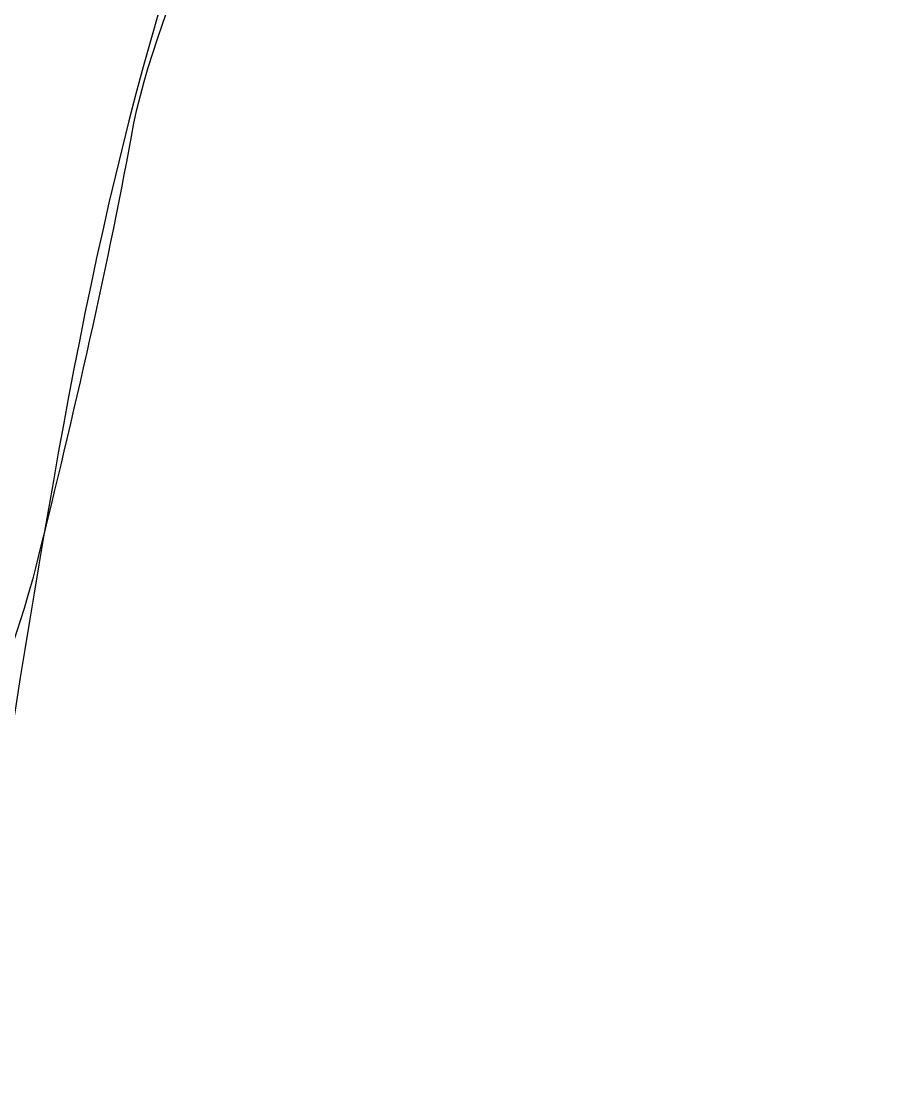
# Model space of a CAD drawing. Header units: centimetres. Extents: x -9.3 to 9.3, y -8.9 to 8.9.
# Drawn here: x 2.12572 to 2.16168, y -2.27231 to -2.22798 of the extents above; entities that cross this region are included whole.
import ezdxf

# ---------------------------------------------------------------- set-up
doc = ezdxf.new("R2010")
doc.units = ezdxf.units.CM
doc.header["$MEASUREMENT"] = 0
doc.layers.add('Layer 1', color=7, linetype='Continuous')

msp = doc.modelspace()

# ---------------------------------------------------------------- linework, layer by layer
at = {"layer": 'Layer 1'}
for points in [[(2.11904, -2.28745), (2.12628, -2.26393), (2.1258, -2.23691), (2.13629, -2.21468), (2.13629, -2.21468), (2.14186, -2.20287), (2.14283, -2.19015), (2.1484, -2.17834), (2.1484, -2.17834), (2.15002, -2.17492), (2.15921, -2.15245), (2.15657, -2.15251), (2.15657, -2.15251), (2.15351, -2.15258), (2.15143, -2.16113), (2.15071, -2.1628), (2.15071, -2.1628), (2.14973, -2.16508), (2.15405, -2.16346), (2.14985, -2.16786), (2.14985, -2.16786), (2.14801, -2.16979), (2.14777, -2.17257), (2.14693, -2.17507), (2.14693, -2.17507), (2.14331, -2.18586), (2.13538, -2.20292), (2.13563, -2.21385), (2.13563, -2.21385), (2.13576, -2.21944), (2.13133, -2.22686), (2.13029, -2.23277), (2.13029, -2.23277), (2.12931, -2.2383), (2.12766, -2.24534), (2.12632, -2.2507), (2.12632, -2.2507), (2.12426, -2.2589), (2.11403, -2.28003), (2.11904, -2.28744), (2.11904, -2.28744), (2.11904, -2.28744), (2.11904, -2.28745), (2.11904, -2.28745)], [(2.12111, -2.28943), (2.14389, -2.28916), (2.17218, -2.27655), (2.19332, -2.26896), (2.19332, -2.26896), (2.20476, -2.26485), (2.2168, -2.26132), (2.22802, -2.2565), (2.22802, -2.2565), (2.2312, -2.25514), (2.2541, -2.24203), (2.25418, -2.24574), (2.25418, -2.24574), (2.25425, -2.24882), (2.24582, -2.25124), (2.24417, -2.25206), (2.24417, -2.25206), (2.24203, -2.25313), (2.2433, -2.24881), (2.23915, -2.25315), (2.23915, -2.25315), (2.23708, -2.25532), (2.23398, -2.25642), (2.23135, -2.25781), (2.23135, -2.25781), (2.22682, -2.26021), (2.2193, -2.26063), (2.21394, -2.26291), (2.21394, -2.26291), (2.20765, -2.26559), (2.20147, -2.26897), (2.19481, -2.27046), (2.19481, -2.27046), (2.16969, -2.27609), (2.14518, -2.28487), (2.12119, -2.29348), (2.12119, -2.29348), (2.12116, -2.29213), (2.12113, -2.29077), (2.1211, -2.28942), (2.1211, -2.28942), (2.1211, -2.28942), (2.12111, -2.28943), (2.12111, -2.28943)]]:
    msp.add_open_spline(points, degree=3, knots=[0, 0, 0, 0, 0.083333, 0.083333, 0.083333, 0.083333, 0.166667, 0.166667, 0.166667, 0.166667, 0.25, 0.25, 0.25, 0.25, 0.333333, 0.333333, 0.333333, 0.333333, 0.416667, 0.416667, 0.416667, 0.416667, 0.5, 0.5, 0.5, 0.5, 0.583333, 0.583333, 0.583333, 0.583333, 0.666667, 0.666667, 0.666667, 0.666667, 0.75, 0.75, 0.75, 0.75, 0.833333, 0.833333, 0.833333, 0.833333, 1, 1, 1, 1], dxfattribs=at)
at = {"layer": 'Layer 1', "lineweight": 0}
for points in [[(2.11904, -2.28745), (2.12628, -2.26393), (2.1258, -2.23691), (2.13629, -2.21468), (2.13629, -2.21468), (2.14186, -2.20287), (2.14283, -2.19015), (2.1484, -2.17834), (2.1484, -2.17834), (2.15002, -2.17492), (2.15921, -2.15245), (2.15657, -2.15251), (2.15657, -2.15251), (2.15351, -2.15258), (2.15143, -2.16113), (2.15071, -2.1628), (2.15071, -2.1628), (2.14973, -2.16508), (2.15405, -2.16346), (2.14985, -2.16786), (2.14985, -2.16786), (2.14801, -2.16979), (2.14777, -2.17257), (2.14693, -2.17507), (2.14693, -2.17507), (2.14331, -2.18586), (2.13538, -2.20292), (2.13563, -2.21385), (2.13563, -2.21385), (2.13576, -2.21944), (2.13133, -2.22686), (2.13029, -2.23277), (2.13029, -2.23277), (2.12931, -2.2383), (2.12766, -2.24534), (2.12632, -2.2507), (2.12632, -2.2507), (2.12426, -2.2589), (2.11403, -2.28003), (2.11904, -2.28744)], [(2.12111, -2.28943), (2.14389, -2.28916), (2.17218, -2.27655), (2.19332, -2.26896), (2.19332, -2.26896), (2.20476, -2.26485), (2.2168, -2.26132), (2.22802, -2.2565), (2.22802, -2.2565), (2.2312, -2.25514), (2.2541, -2.24203), (2.25418, -2.24574), (2.25418, -2.24574), (2.25425, -2.24882), (2.24582, -2.25124), (2.24417, -2.25206), (2.24417, -2.25206), (2.24203, -2.25313), (2.2433, -2.24881), (2.23915, -2.25315), (2.23915, -2.25315), (2.23708, -2.25532), (2.23398, -2.25642), (2.23135, -2.25781), (2.23135, -2.25781), (2.22682, -2.26021), (2.2193, -2.26063), (2.21394, -2.26291), (2.21394, -2.26291), (2.20765, -2.26559), (2.20147, -2.26897), (2.19481, -2.27046), (2.19481, -2.27046), (2.16969, -2.27609), (2.14518, -2.28487), (2.12119, -2.29348), (2.12119, -2.29348), (2.12116, -2.29213), (2.12113, -2.29077), (2.1211, -2.28942)]]:
    msp.add_open_spline(points, degree=3, knots=[0, 0, 0, 0, 0.090909, 0.090909, 0.090909, 0.090909, 0.181818, 0.181818, 0.181818, 0.181818, 0.272727, 0.272727, 0.272727, 0.272727, 0.363636, 0.363636, 0.363636, 0.363636, 0.454545, 0.454545, 0.454545, 0.454545, 0.545455, 0.545455, 0.545455, 0.545455, 0.636364, 0.636364, 0.636364, 0.636364, 0.727273, 0.727273, 0.727273, 0.727273, 0.818182, 0.818182, 0.818182, 0.818182, 1, 1, 1, 1], dxfattribs=at)

doc.saveas('drawing.dxf')
